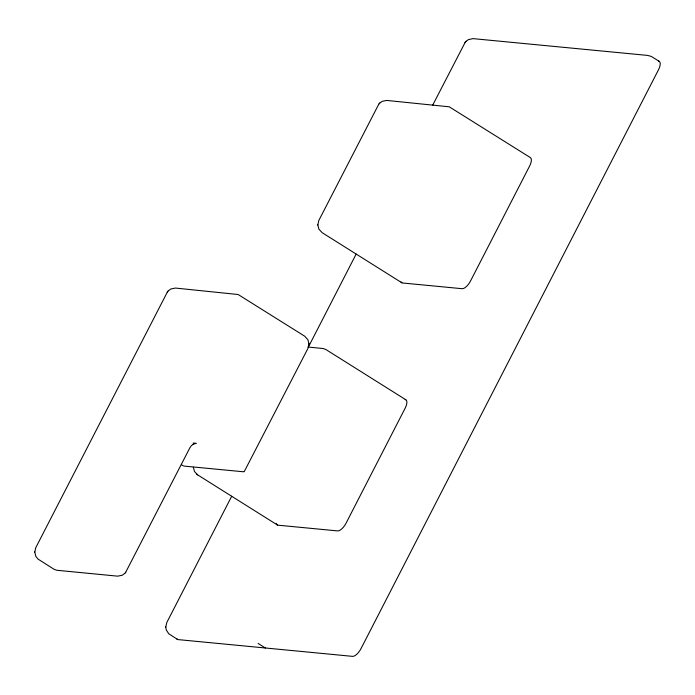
<?xml version="1.0" encoding="UTF-8"?>
<svg xmlns="http://www.w3.org/2000/svg" width="695" height="695" viewBox="0 0 695 695"><rect width="100%" height="100%" fill="white"/><g stroke="black" fill="none" stroke-linecap="round" stroke-linejoin="round"><path stroke-width="1.04" d="M34.767 552.195L35.749 547.73L167.504 291.761M165.775 627.081L166.757 622.616L231.704 496.23M317.815 224.989L318.796 220.515L378.81 104.12M308.971 343.86L307.989 348.325L244.188 471.705M308.554 346.701L356.153 254.083M432.507 105.518L465.181 42.334M125.595 572.463L189.831 447.867L191.386 445.651L193.697 443.923L193.175 444.174L196.398 443.341L193.21 443.036M168.277 290.875L170.788 289.016L175.409 288.06L238.133 294.515L304.618 336.154L307.937 339.751L308.997 344.138M379.583 103.234L382.094 101.374L386.724 100.427L449.265 106.813L530.224 157.504A9.391 3.901 -57.9 0 1 529.651 165.957L470.576 280.902A9.391 3.901 -57.9 0 1 462.105 288.703L402.544 282.987A9.391 3.901 -57.9 0 1 401.076 281.901M465.945 41.448L468.465 39.589L473.086 38.633L647.497 55.4L651.267 56.399L659.095 61.282M34.75 551.917L35.81 556.304L37.93 559.023L53.958 569.214L56.59 570.239L117.681 576.164L122.311 575.208L124.822 573.349M167.321 291.969L168.451 290.666M378.627 104.337L379.757 103.034M464.998 42.543L466.119 41.248M124.648 573.549L125.769 572.254M307.972 347.022L323.097 348.525L325.773 349.463L405.75 399.712M184.001 466.076L243.554 471.792M401.936 282.822L322.167 232.686L318.849 229.089L317.789 224.702M181.499 464.72L183.298 465.85M277.453 525.029L197.693 474.894L194.504 471.54L193.332 467.196M258.114 643.44L265.351 647.992M177.538 639.443L168.746 633.727L166.244 629.887L165.749 626.803M196.737 474.207L197.693 474.894M658.478 61.117A9.391 3.901 -57.9 0 1 658.513 69.735L361.035 648.565A9.391 3.901 -57.9 0 1 352.556 656.367L178.146 639.609A9.391 3.901 -57.9 0 1 176.678 638.531M405.133 399.547A9.391 3.901 -57.9 0 1 405.168 408.165L346.101 523.109A9.391 3.901 -57.9 0 1 337.622 530.911L278.07 525.194A9.391 3.901 -57.9 0 1 276.375 523.378"/></g></svg>
